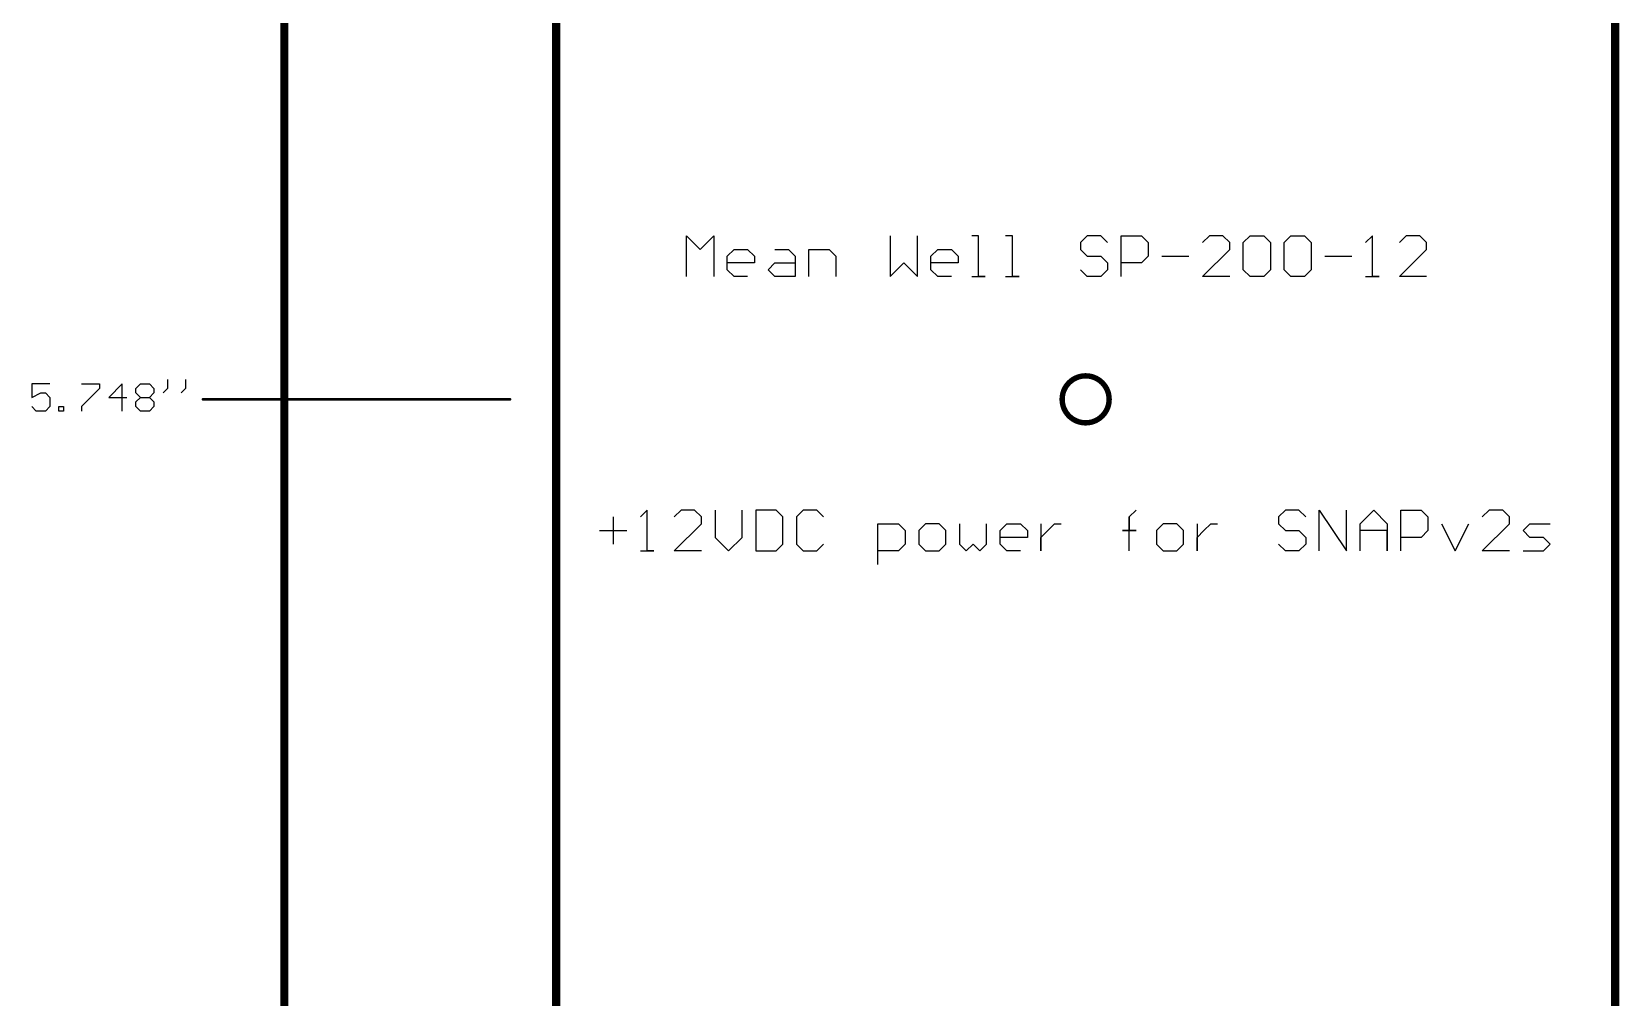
# Model space of a CAD drawing. Extents: x 0.1 to 22.4, y 0.2 to 23.3.
# Drawn here: x 1.07 to 6.91, y 9.05 to 12.6 of the extents above; entities that cross this region are included whole.
import ezdxf

# ---------------------------------------------------------------- set-up
doc = ezdxf.new("R2010")
doc.units = 0
doc.header["$MEASUREMENT"] = 0
for name, color, linetype in [('BOTTOMLAYER', 5, 'CONTINUOUS'), ('MECHANICAL1', 6, 'CONTINUOUS'), ('TOPOVERLAY', 2, 'CONTINUOUS')]:
    doc.layers.add(name, color=color, linetype=linetype)

msp = doc.modelspace()

# ---------------------------------------------------------------- linework, layer by layer
at = {"layer": 'BOTTOMLAYER'}
for points, const_width in [([(5.0355, 11.248, 1), (4.8625, 11.248, 1)], 0.02), ([(4.8575, 11.248, 1), (4.8675, 11.248, 1)], 0.01), ([(5.0305, 11.248, 1), (5.0405, 11.248, 1)], 0.01)]:
    msp.add_lwpolyline(points, format="xyb", close=True, dxfattribs=dict(at, const_width=const_width))
at = {"layer": 'MECHANICAL1'}
for points, const_width in [([(2, 2), (2, 21.37)], 0.03), ([(3, 5.5), (3, 13.768)], 0.03), ([(6.898, 5.5), (6.898, 13.768)], 0.03), ([(1.7, 11.248), (2.83, 11.248)], 0.01)]:
    msp.add_lwpolyline(points, dxfattribs=dict(at, const_width=const_width))
at = {"layer": 'MECHANICAL1', "const_width": 0.005}
for points in [[(1.6975, 11.248, 1), (1.7025, 11.248, 1)], [(2.8275, 11.248, 1), (2.8325, 11.248, 1)]]:
    msp.add_lwpolyline(points, format="xyb", close=True, dxfattribs=at)
at = {"layer": 'TOPOVERLAY'}
for p, q in [((3.48, 11.7), (3.48, 11.85)), ((3.48, 11.85), (3.53, 11.8)), ((3.53, 11.8), (3.58, 11.85)), ((3.58, 11.85), (3.58, 11.7)), ((4.2298, 11.85), (4.2298, 11.7)), ((4.3297, 11.7), (4.3297, 11.85)), ((4.5547, 11.85), (4.5297, 11.85)), ((4.5547, 11.7), (4.5547, 11.85)), ((4.6796, 11.85), (4.6546, 11.85)), ((4.6796, 11.7), (4.6796, 11.85)), ((4.9545, 11.85), (4.9295, 11.825)), ((4.9295, 11.825), (4.9295, 11.8)), ((5.0045, 11.85), (4.9545, 11.85)), ((5.0295, 11.825), (5.0045, 11.85)), ((5.0795, 11.7), (5.0795, 11.85)), ((5.0795, 11.85), (5.1545, 11.85)), ((5.1545, 11.85), (5.1795, 11.825)), ((5.1795, 11.825), (5.1795, 11.775)), ((5.4044, 11.85), (5.3794, 11.825)), ((5.4544, 11.85), (5.4044, 11.85)), ((5.4794, 11.825), (5.4544, 11.85)), ((5.4794, 11.8), (5.4794, 11.825)), ((5.5293, 11.825), (5.5543, 11.85)), ((5.5293, 11.725), (5.5293, 11.825)), ((5.5543, 11.85), (5.6043, 11.85)), ((5.6043, 11.85), (5.6293, 11.825)), ((5.6293, 11.825), (5.6293, 11.725)), ((5.6793, 11.825), (5.7043, 11.85)), ((5.6793, 11.725), (5.6793, 11.825)), ((5.7043, 11.85), (5.7543, 11.85)), ((5.7543, 11.85), (5.7793, 11.825)), ((5.7793, 11.825), (5.7793, 11.725)), ((6.0042, 11.85), (5.9792, 11.825)), ((6.0042, 11.7), (6.0042, 11.85)), ((6.1291, 11.85), (6.1042, 11.825)), ((6.1791, 11.85), (6.1291, 11.85)), ((6.2041, 11.825), (6.1791, 11.85)), ((6.2041, 11.8), (6.2041, 11.825)), ((3.63, 11.775), (3.6549, 11.8)), ((3.63, 11.725), (3.63, 11.775)), ((3.7299, 11.75), (3.63, 11.75)), ((3.6549, 11.8), (3.7049, 11.8)), ((3.7049, 11.8), (3.7299, 11.775)), ((3.7299, 11.775), (3.7299, 11.75)), ((3.7799, 11.725), (3.8049, 11.75)), ((3.8049, 11.8), (3.8549, 11.8)), ((3.8049, 11.75), (3.8799, 11.75)), ((3.8549, 11.8), (3.8799, 11.775)), ((3.8799, 11.775), (3.8799, 11.7)), ((3.9299, 11.7), (3.9299, 11.8)), ((3.9299, 11.8), (4.0048, 11.8)), ((4.0048, 11.8), (4.0298, 11.775)), ((4.0298, 11.775), (4.0298, 11.7)), ((4.2298, 11.7), (4.2797, 11.75)), ((4.2797, 11.75), (4.3297, 11.7)), ((4.3797, 11.775), (4.4047, 11.8)), ((4.3797, 11.725), (4.3797, 11.775)), ((4.4797, 11.75), (4.3797, 11.75)), ((4.4047, 11.8), (4.4547, 11.8)), ((4.4547, 11.8), (4.4797, 11.775)), ((4.4797, 11.775), (4.4797, 11.75)), ((4.9295, 11.8), (4.9545, 11.775)), ((4.9545, 11.775), (5.0045, 11.775)), ((5.0045, 11.775), (5.0295, 11.75)), ((5.0295, 11.75), (5.0295, 11.725)), ((5.1545, 11.75), (5.0795, 11.75)), ((5.1795, 11.775), (5.1545, 11.75)), ((5.2294, 11.775), (5.3294, 11.775)), ((5.3794, 11.7), (5.4794, 11.8)), ((5.8292, 11.775), (5.9292, 11.775)), ((6.1042, 11.7), (6.2041, 11.8)), ((3.6549, 11.7), (3.63, 11.725)), ((3.7049, 11.7), (3.6549, 11.7)), ((3.8049, 11.7), (3.7799, 11.725)), ((3.8799, 11.7), (3.8049, 11.7)), ((4.4047, 11.7), (4.3797, 11.725)), ((4.4547, 11.7), (4.4047, 11.7)), ((4.5297, 11.7), (4.5796, 11.7)), ((4.5796, 11.7), (4.5547, 11.7)), ((4.6546, 11.7), (4.7046, 11.7)), ((4.7046, 11.7), (4.6796, 11.7)), ((4.9545, 11.7), (4.9295, 11.725)), ((5.0045, 11.7), (4.9545, 11.7)), ((5.0295, 11.725), (5.0045, 11.7)), ((5.4794, 11.7), (5.3794, 11.7)), ((5.5543, 11.7), (5.5293, 11.725)), ((5.6043, 11.7), (5.5543, 11.7)), ((5.6293, 11.725), (5.6043, 11.7)), ((5.7043, 11.7), (5.6793, 11.725)), ((5.7543, 11.7), (5.7043, 11.7)), ((5.7793, 11.725), (5.7543, 11.7)), ((5.9792, 11.7), (6.0292, 11.7)), ((6.0292, 11.7), (6.0042, 11.7)), ((6.2041, 11.7), (6.1042, 11.7)), ((1.1366, 11.305), (1.07, 11.305)), ((1.07, 11.305), (1.07, 11.255)), ((1.2533, 11.305), (1.3199, 11.305)), ((1.3199, 11.2883), (1.2533, 11.2217)), ((1.3199, 11.305), (1.3199, 11.2883)), ((1.4032, 11.305), (1.3532, 11.255)), ((1.4032, 11.205), (1.4032, 11.305)), ((1.4532, 11.2883), (1.4699, 11.305)), ((1.4532, 11.2716), (1.4532, 11.2883)), ((1.4699, 11.305), (1.5032, 11.305)), ((1.5032, 11.305), (1.5199, 11.2883)), ((1.5199, 11.2883), (1.5199, 11.2716)), ((1.5698, 11.2883), (1.5532, 11.2716)), ((1.5698, 11.3216), (1.5698, 11.2883)), ((1.6365, 11.2883), (1.6198, 11.2716)), ((1.6365, 11.3216), (1.6365, 11.2883)), ((1.07, 11.255), (1.1033, 11.2716)), ((1.0867, 11.205), (1.07, 11.2217)), ((1.1033, 11.2716), (1.12, 11.2716)), ((1.12, 11.2716), (1.1366, 11.255)), ((1.1366, 11.2217), (1.12, 11.205)), ((1.1366, 11.255), (1.1366, 11.2217)), ((1.17, 11.205), (1.17, 11.2217)), ((1.17, 11.2217), (1.1866, 11.2217)), ((1.1866, 11.2217), (1.1866, 11.205)), ((1.2533, 11.2217), (1.2533, 11.205)), ((1.3532, 11.255), (1.4199, 11.255)), ((1.4699, 11.255), (1.4532, 11.2716)), ((1.4532, 11.2383), (1.4699, 11.255)), ((1.4532, 11.2217), (1.4532, 11.2383)), ((1.4699, 11.205), (1.4532, 11.2217)), ((1.4699, 11.255), (1.5032, 11.255)), ((1.5199, 11.2716), (1.5032, 11.255)), ((1.5032, 11.255), (1.5199, 11.2383)), ((1.5199, 11.2217), (1.5032, 11.205)), ((1.5199, 11.2383), (1.5199, 11.2217)), ((1.12, 11.205), (1.0867, 11.205)), ((1.1866, 11.205), (1.17, 11.205)), ((1.5032, 11.205), (1.4699, 11.205)), ((3.21, 10.815), (3.21, 10.715)), ((3.3349, 10.84), (3.31, 10.815)), ((3.3349, 10.69), (3.3349, 10.84)), ((3.4599, 10.84), (3.4349, 10.815)), ((3.5099, 10.84), (3.4599, 10.84)), ((3.5349, 10.815), (3.5099, 10.84)), ((3.5349, 10.79), (3.5349, 10.815)), ((3.5849, 10.84), (3.5849, 10.74)), ((3.6848, 10.74), (3.6848, 10.84)), ((3.7348, 10.84), (3.7348, 10.69)), ((3.8098, 10.84), (3.7348, 10.84)), ((3.8348, 10.815), (3.8098, 10.84)), ((3.8348, 10.715), (3.8348, 10.815)), ((3.9098, 10.84), (3.8848, 10.815)), ((3.8848, 10.815), (3.8848, 10.715)), ((3.9597, 10.84), (3.9098, 10.84)), ((3.9847, 10.815), (3.9597, 10.84)), ((5.1094, 10.815), (5.1344, 10.84)), ((5.1094, 10.69), (5.1094, 10.815)), ((5.1094, 10.815), (5.1094, 10.765)), ((5.1094, 10.765), (5.1094, 10.815)), ((5.6842, 10.84), (5.6592, 10.815)), ((5.6592, 10.815), (5.6592, 10.79)), ((5.7342, 10.84), (5.6842, 10.84)), ((5.7592, 10.815), (5.7342, 10.84)), ((5.8091, 10.69), (5.8091, 10.84)), ((5.8091, 10.84), (5.9091, 10.69)), ((5.9091, 10.69), (5.9091, 10.84)), ((5.9591, 10.79), (6.0091, 10.84)), ((6.0091, 10.84), (6.0591, 10.79)), ((6.109, 10.69), (6.109, 10.84)), ((6.109, 10.84), (6.184, 10.84)), ((6.184, 10.84), (6.209, 10.815)), ((6.209, 10.815), (6.209, 10.765)), ((6.4339, 10.84), (6.4089, 10.815)), ((6.4839, 10.84), (6.4339, 10.84)), ((6.5089, 10.815), (6.4839, 10.84)), ((6.5089, 10.79), (6.5089, 10.815)), ((3.16, 10.765), (3.26, 10.765)), ((3.4349, 10.69), (3.5349, 10.79)), ((4.1847, 10.64), (4.1847, 10.79)), ((4.1847, 10.79), (4.2596, 10.79)), ((4.2596, 10.79), (4.2846, 10.765)), ((4.2846, 10.765), (4.2846, 10.715)), ((4.3596, 10.79), (4.3346, 10.765)), ((4.3346, 10.765), (4.3346, 10.715)), ((4.4096, 10.79), (4.3596, 10.79)), ((4.4346, 10.765), (4.4096, 10.79)), ((4.4346, 10.715), (4.4346, 10.765)), ((4.4846, 10.79), (4.4846, 10.715)), ((4.5845, 10.715), (4.5845, 10.79)), ((4.6345, 10.765), (4.6595, 10.79)), ((4.6345, 10.715), (4.6345, 10.765)), ((4.6595, 10.79), (4.7095, 10.79)), ((4.7095, 10.79), (4.7345, 10.765)), ((4.7345, 10.765), (4.7345, 10.74)), ((4.7845, 10.79), (4.7845, 10.69)), ((4.7845, 10.74), (4.8095, 10.765)), ((4.8095, 10.765), (4.8345, 10.79)), ((4.8345, 10.79), (4.8595, 10.79)), ((5.1094, 10.765), (5.0844, 10.765)), ((5.0844, 10.765), (5.1344, 10.765)), ((5.1344, 10.765), (5.1094, 10.765)), ((5.2343, 10.79), (5.2093, 10.765)), ((5.2093, 10.765), (5.2093, 10.715)), ((5.2843, 10.79), (5.2343, 10.79)), ((5.3093, 10.765), (5.2843, 10.79)), ((5.3093, 10.715), (5.3093, 10.765)), ((5.3593, 10.79), (5.3593, 10.69)), ((5.3593, 10.74), (5.3843, 10.765)), ((5.3843, 10.765), (5.4093, 10.79)), ((5.4093, 10.79), (5.4343, 10.79)), ((5.6592, 10.79), (5.6842, 10.765)), ((5.6842, 10.765), (5.7342, 10.765)), ((5.7342, 10.765), (5.7592, 10.74)), ((5.9591, 10.69), (5.9591, 10.79)), ((6.0591, 10.765), (5.9591, 10.765)), ((6.0591, 10.79), (6.0591, 10.69)), ((6.0591, 10.69), (6.0591, 10.765)), ((6.209, 10.765), (6.184, 10.74)), ((6.259, 10.79), (6.309, 10.69)), ((6.309, 10.69), (6.359, 10.79)), ((6.4089, 10.69), (6.5089, 10.79)), ((6.5589, 10.765), (6.5839, 10.79)), ((6.5839, 10.74), (6.5589, 10.765)), ((6.5839, 10.79), (6.6589, 10.79)), ((3.5849, 10.74), (3.6348, 10.69)), ((3.6348, 10.69), (3.6848, 10.74)), ((3.8098, 10.69), (3.8348, 10.715)), ((3.8848, 10.715), (3.9098, 10.69)), ((3.9597, 10.69), (3.9847, 10.715)), ((4.2846, 10.715), (4.2596, 10.69)), ((4.3346, 10.715), (4.3596, 10.69)), ((4.4096, 10.69), (4.4346, 10.715)), ((4.4846, 10.715), (4.5096, 10.69)), ((4.5096, 10.69), (4.5346, 10.715)), ((4.5346, 10.715), (4.5595, 10.69)), ((4.5595, 10.69), (4.5845, 10.715)), ((4.7345, 10.74), (4.6345, 10.74)), ((4.6595, 10.69), (4.6345, 10.715)), ((4.7845, 10.69), (4.7845, 10.74)), ((5.2093, 10.715), (5.2343, 10.69)), ((5.2843, 10.69), (5.3093, 10.715)), ((5.3593, 10.69), (5.3593, 10.74)), ((5.6842, 10.69), (5.6592, 10.715)), ((5.7592, 10.715), (5.7342, 10.69)), ((5.7592, 10.74), (5.7592, 10.715)), ((6.184, 10.74), (6.109, 10.74)), ((6.6339, 10.74), (6.5839, 10.74)), ((6.6589, 10.715), (6.6339, 10.74)), ((6.6339, 10.69), (6.6589, 10.715)), ((3.31, 10.69), (3.3599, 10.69)), ((3.3599, 10.69), (3.3349, 10.69)), ((3.5349, 10.69), (3.4349, 10.69)), ((3.7348, 10.69), (3.8098, 10.69)), ((3.9098, 10.69), (3.9597, 10.69)), ((4.2596, 10.69), (4.1847, 10.69)), ((4.3596, 10.69), (4.4096, 10.69)), ((4.7095, 10.69), (4.6595, 10.69)), ((5.2343, 10.69), (5.2843, 10.69)), ((5.7342, 10.69), (5.6842, 10.69)), ((6.5089, 10.69), (6.4089, 10.69)), ((6.5589, 10.69), (6.6339, 10.69))]:
    msp.add_line(p, q, dxfattribs=at)

doc.saveas('drawing.dxf')
